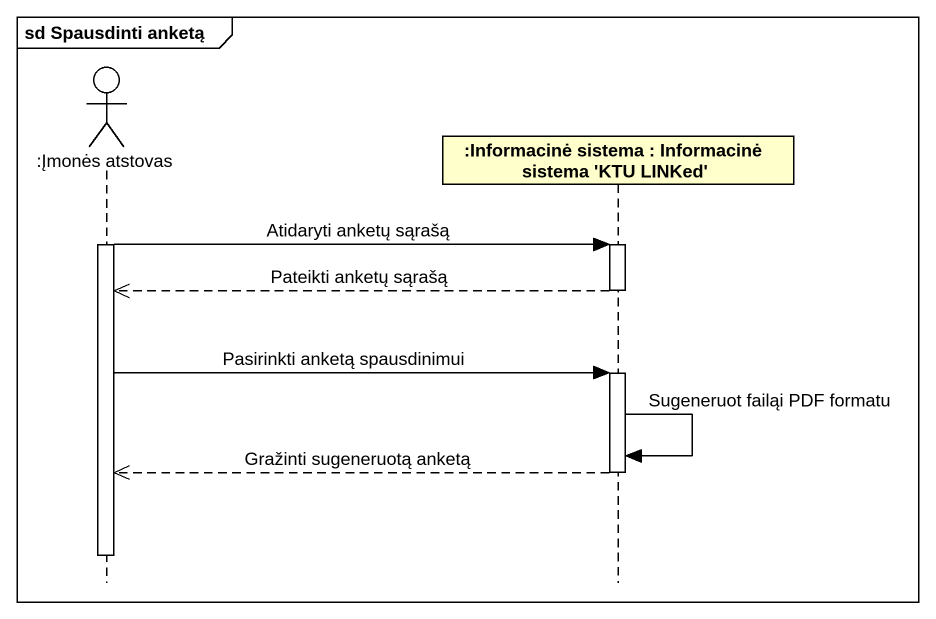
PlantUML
@startuml
mainframe sd Spausdinti anketą
hide footbox
actor ":Įmonės atstovas" as Įmonės_atstovas
participant ":Informacinė sistema : Informacinė sistema 'KTU LINKed'" as Informacinė_sistema

activate Įmonės_atstovas
Įmonės_atstovas -> Informacinė_sistema : Atidaryti anketų sąrašą
activate Informacinė_sistema
Informacinė_sistema -->> Įmonės_atstovas : Pateikti anketų sąrašą
deactivate Informacinė_sistema
Įmonės_atstovas -> Informacinė_sistema : Pasirinkti anketą spausdinimui
activate Informacinė_sistema
Informacinė_sistema -> Informacinė_sistema : Sugeneruot failąi PDF formatu
Informacinė_sistema -->> Įmonės_atstovas : Gražinti sugeneruotą anketą
deactivate Informacinė_sistema
deactivate Įmonės_atstovas
@enduml
